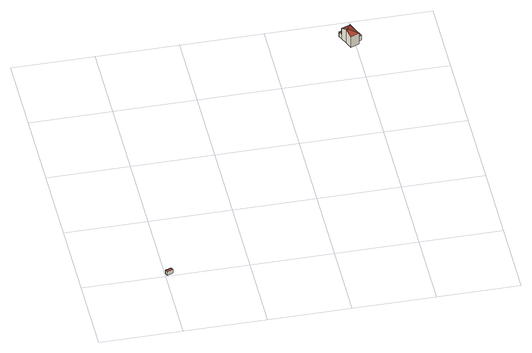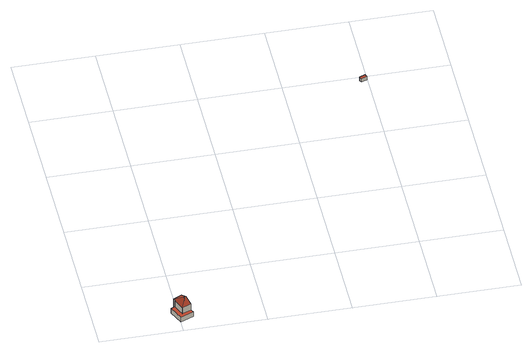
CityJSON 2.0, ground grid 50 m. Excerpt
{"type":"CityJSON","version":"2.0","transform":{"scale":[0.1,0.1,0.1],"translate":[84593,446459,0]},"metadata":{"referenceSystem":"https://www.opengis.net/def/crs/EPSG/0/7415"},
"CityObjects":{
"building1":{"type":"Building","attributes":{"b3_bag_bag_overlap":0,"b3_dak_type":"horizontal","b3_h_dak_50p":3.18,"b3_h_dak_70p":3.19,"b3_h_dak_max":3.25,"b3_h_dak_min":3.1,"b3_h_maaiveld":0.476,"b3_kas_warenhuis":false,"b3_mutatie_ahn3_ahn4":false,"b3_opp_buitenmuur":25.71,"b3_opp_dak_plat":7.22,"b3_opp_dak_schuin":0,"b3_opp_grond":7.21,"b3_opp_scheidingsmuur":5.13,"b3_reconstructie_onvolledig":false,"b3_rmse_lod12":0.0339,"b3_rmse_lod13":0.0339,"b3_rmse_lod22":0.0233,"b3_val3dity_lod12":"[]","b3_val3dity_lod13":"[]","b3_val3dity_lod22":"[]","b3_volume_lod12":19.59,"b3_volume_lod13":19.59,"b3_volume_lod22":19.52,"geconstateerd":false,"oorspronkelijkbouwjaar":1994,"status":"Pand in gebruik"},"children":["building1-1"]},
"building1-1":{"type":"BuildingPart","parents":["building1"],"geometry":[{"type":"Solid","lod":"2.2","boundaries":[[[[0,1,2,3]],[[4,0,3,5]],[[5,3,2,6]],[[6,2,1,7]],[[7,1,0,4]],[[7,4,5,6]]]],"semantics":{"surfaces":[{"type":"GroundSurface"},{"type":"WallSurface","on_footprint_edge":true},{"type":"RoofSurface"}],"values":[[0,1,1,1,1,2]]}}]},
"building2":{"type":"Building","attributes":{"b3_bag_bag_overlap":0,"b3_bouwlagen":3,"b3_dak_type":"slanted","b3_h_dak_50p":8.61,"b3_h_dak_70p":9.24,"b3_h_dak_max":10.97,"b3_h_dak_min":3.89,"b3_h_maaiveld":0.692,"b3_kas_warenhuis":false,"b3_mutatie_ahn3_ahn4":false,"b3_opp_buitenmuur":165.03,"b3_opp_dak_plat":51.38,"b3_opp_dak_schuin":63.5,"b3_opp_grond":99.21,"b3_opp_scheidingsmuur":129.53,"b3_reconstructie_onvolledig":false,"b3_rmse_lod12":3.23,"b3_rmse_lod13":0.643,"b3_rmse_lod22":0.0993,"b3_val3dity_lod12":"[]","b3_val3dity_lod13":"[]","b3_val3dity_lod22":"[]","b3_volume_lod12":845.01,"b3_volume_lod13":657.83,"b3_volume_lod22":636.99,"geconstateerd":false,"oorspronkelijkbouwjaar":2000,"status":"Pand in gebruik"},"children":["building2-1"]},
"building2-1":{"type":"BuildingPart","parents":["building2"],"geometry":[{"type":"Solid","lod":"2.2","boundaries":[[[[8,9,10,11,12,13,14,15,16,17,18]],[[19,12,11,20]],[[21,9,8,22]],[[23,16,15,24]],[[25,17,16,23]],[[20,11,10,26]],[[27,28,26,29]],[[30,13,12,19]],[[31,14,13,30]],[[22,8,18,32]],[[24,15,14,31,33]],[[29,26,10,9,21]],[[32,18,17,25]],[[34,35,28,27]],[[36,37,38]],[[37,36,39]],[[33,31,35,34]],[[36,38,21,22,32,25]],[[37,39,27,29,21,38]],[[33,34,27,39,36,25,23,24]],[[35,31,30,19,20,26,28]]]],"semantics":{"surfaces":[{"type":"GroundSurface"},{"type":"WallSurface","on_footprint_edge":true},{"type":"WallSurface","on_footprint_edge":false},{"type":"RoofSurface"}],"values":[[0,1,1,1,1,1,2,1,1,1,1,1,1,2,2,2,2,3,3,3,3]]}}]}
},
"vertices":[
[10,6,5],[2,24,5],[38,38,5],[45,20,5],[10,6,32],[45,20,32],[38,38,31],[2,24,31],
[1467,1775,7],[1448,1818,7],[1428,1863,7],[1418,1885,7],[1498,1920,7],[1540,1828,7],[1513,1816,7],[1511,1815,7],[1517,1801,7],[1515,1800,7],[1518,1798,7],[1498,1920,41],[1418,1885,41],[1448,1818,110],[1467,1775,87],[1517,1801,86],[1511,1815,85],[1515,1800,87],[1428,1863,41],[1482,1886,84],[1482,1886,41],[1428,1863,84],[1540,1828,42],[1513,1816,41],[1518,1798,86],[1513,1816,84],[1483,1890,82],[1483,1890,41],[1460,1820,108],[1460,1820,111],[1455,1821,109],[1462,1837,103]
]}
